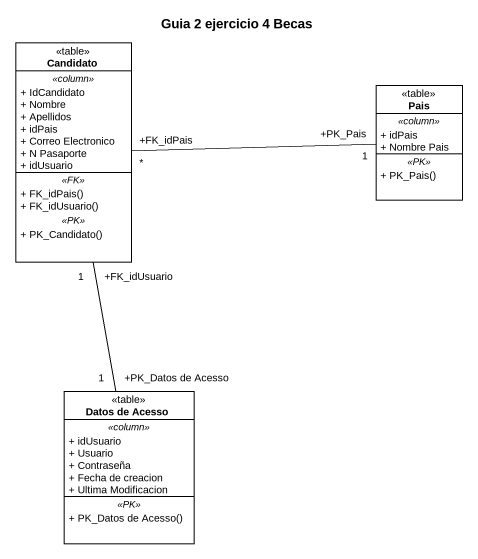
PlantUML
@startuml
title Guia 2 ejercicio 4 Becas
hide circle
hide empty members
skinparam classAttributeIconSize 0
class Candidato <<table>> {
  .. <<column>> ..
  + IdCandidato
  + Nombre
  + Apellidos
  + idPais
  + Correo Electronico
  + N Pasaporte
  + idUsuario
  .. <<FK>> ..
  + FK_idPais()
  + FK_idUsuario()
  .. <<PK>> ..
  + PK_Candidato()
}
class Pais <<table>> {
  .. <<column>> ..
  + idPais
  + Nombre Pais
  .. <<PK>> ..
  + PK_Pais()
}
class "Datos de Acesso" as Datos_de_Acesso <<table>> {
  .. <<column>> ..
  + idUsuario
  + Usuario
  + Contraseña
  + Fecha de creacion
  + Ultima Modificacion
  .. <<PK>> ..
  + PK_Datos de Acesso()
}
Candidato "+FK_idPais\n*" -right- "+PK_Pais\n1" Pais
Candidato "+FK_idUsuario\n1" -- "+PK_Datos de Acesso\n1" Datos_de_Acesso
@enduml
